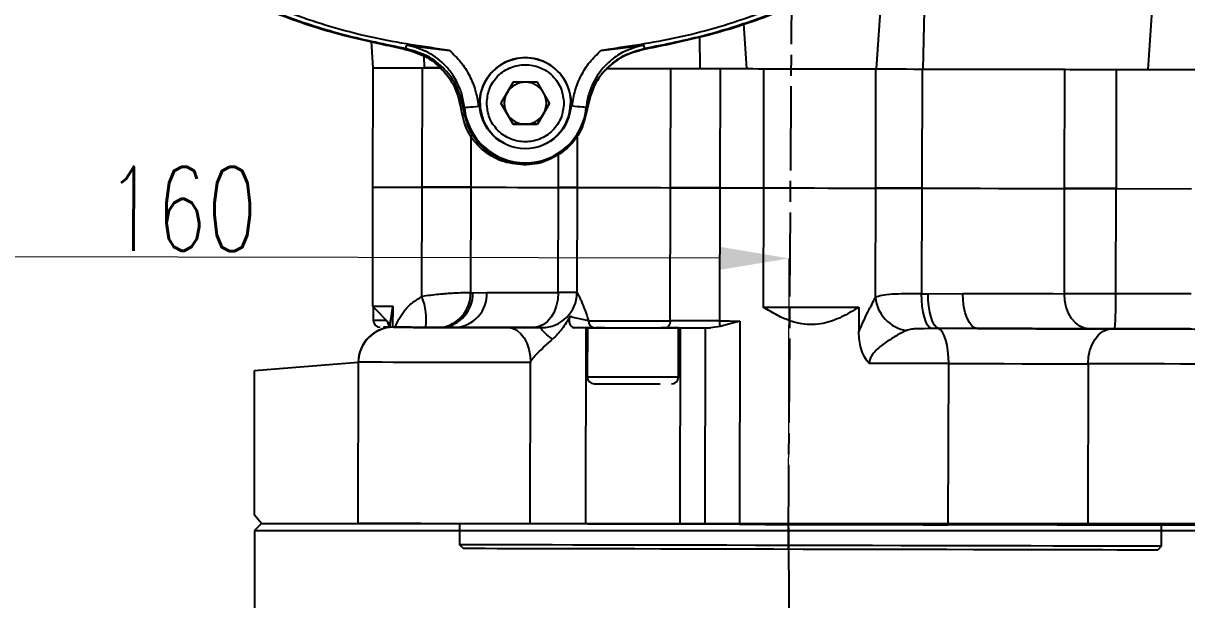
# Model space of a CAD drawing. Header units: millimetres. Extents: x 2016 to 4452, y 736 to 2459.
# Drawn here: x 2653.6 to 2819.4, y 2047.1 to 2129.3 of the extents above; entities that cross this region are included whole.
import ezdxf

# ---------------------------------------------------------------- set-up
doc = ezdxf.new("R2010")
doc.units = ezdxf.units.MM
doc.linetypes.add('AM_ISO08W050', pattern=[18, 12, -1.5, 3, -1.5])
doc.layers.add('AM_5', color=3, linetype='Continuous', lineweight=25)
doc.layers.add('AM_7', color=4, linetype='AM_ISO08W050', lineweight=25)
doc.styles.add('SLDTEXTSTYLE1', font='txt.shx', dxfattribs={"width": 0.7, "bigfont": 'gbcbig.shx'})
doc.dimstyles.new('SLDDIMSTYLE12$0', dxfattribs={"dimtxt": 12, "dimasz": 10, "dimexe": 0, "dimexo": 0.0625, "dimgap": 0.875, "dimtad": 1, "dimdec": 1, "dimlfac": 1.8, "dimrnd": 1e-09, "dimzin": 12, "dimdsep": 46, "dimtxsty": 'SLDTEXTSTYLE1', "dimcen": 0.09, "dimdle": 8.16, "dimclrd": 3, "dimclre": 3, "dimadec": 0, "dimazin": 3, "dimtfac": 1, "dimtdec": 1, "dimtofl": 0, "dimtmove": 0, "dimatfit": 3, "dimfxl": 0, "dimfrac": 2, "dimtolj": 1, "dimlwd": 5, "dimlwe": 5, "dimarcsym": 0})

# ---------------------------------------------------------------- blocks, each defined once
blk = doc.blocks.new('*D70')
at = {"layer": 'AM_5', "color": 3, "lineweight": 5, "transparency": 16777216}
blk.add_line((2781.41, 2421.44), (2965.31, 2421.44), dxfattribs=at)
at = {"layer": 'AM_5', "color": 3, "linetype": 'Continuous', "lineweight": 5, "transparency": 16777216}
for p, q in [((2965.31, 2411.44), (2965.31, 2132.7)), ((2828.48, 2122.7), (2965.31, 2122.7))]:
    blk.add_line(p, q, dxfattribs=at)
at = {"layer": 'AM_5', "color": 3, "transparency": 16777216}
for points in [[(2963.64, 2411.44), (2966.97, 2411.44), (2965.31, 2421.44)], [(2963.64, 2132.7), (2966.97, 2132.7), (2965.31, 2122.7)]]:
    blk.add_solid(points, dxfattribs=at)
at = {"layer": 'Defpoints', "color": 0, "transparency": 16777216}
for p in [(2781.35, 2421.44), (2828.42, 2122.7), (2965.31, 2122.7)]:
    blk.add_point(p, dxfattribs=at)
at = {"layer": 'AM_5', "color": 0, "transparency": 16777216, "insert": (2958.43, 2272.07), "char_height": 12, "attachment_point": 5, "rotation": 90, "style": 'SLDTEXTSTYLE1'}
blk.add_mtext('\\A1;350', dxfattribs=at)
blk = doc.blocks.new('*D62')
at = {"layer": 'AM_5', "color": 3, "linetype": 'Continuous', "lineweight": 5, "transparency": 16777216}
for p, q in [((2603.92, 2123.12), (2603.86, 2096.13)), ((2752.73, 2095.81), (2613.86, 2096.1))]:
    blk.add_line(p, q, dxfattribs=at)
at = {"layer": 'AM_5', "color": 3, "lineweight": 5, "transparency": 16777216}
blk.add_line((2762.65, 2057.91), (2762.73, 2095.79), dxfattribs=at)
at = {"layer": 'AM_5', "color": 3, "transparency": 16777216}
for points in [[(2613.87, 2097.77), (2613.86, 2094.44), (2603.86, 2096.13)], [(2752.73, 2097.47), (2752.72, 2094.14), (2762.73, 2095.79)]]:
    blk.add_solid(points, dxfattribs=at)
at = {"layer": 'Defpoints', "color": 0, "transparency": 16777216}
for p in [(2603.92, 2123.18), (2603.86, 2096.13), (2762.65, 2057.84)]:
    blk.add_point(p, dxfattribs=at)
at = {"layer": 'AM_5', "color": 0, "transparency": 16777216, "insert": (2676.16, 2102.85), "char_height": 12, "attachment_point": 5, "rotation": 359.8775, "style": 'SLDTEXTSTYLE1'}
blk.add_mtext('\\A1;160', dxfattribs=at)

msp = doc.modelspace()

# ---------------------------------------------------------------- linework, layer by layer
at = {"color": 7, "linetype": 'Continuous', "lineweight": 25}
for p, q in [((2813.868, 2122.734), (2816.276, 2157.868)), ((2782.24, 2142.403), (2781.768, 2122.802)), ((2775.169, 2122.816), (2776.27, 2138.495)), ((2756.246, 2129.278), (2756.669, 2122.856)), ((2750.071, 2122.87), (2749.981, 2127.38)), ((2703.165, 2126.728), (2703.419, 2122.97)), ((2708.105, 2125.708), (2708.225, 2126.225)), ((2742.162, 2125.708), (2742.042, 2126.225)), ((2710.755, 2122.954), (2710.731, 2124.637)), ((2703.419, 2122.97), (2703.383, 2105.97)), ((2710.439, 2105.955), (2710.475, 2122.955)), ((2712.97, 2122.949), (2710.755, 2122.954)), ((2745.819, 2105.879), (2745.855, 2122.879)), ((2752.885, 2122.864), (2752.849, 2105.864)), ((2759.097, 2122.85), (2759.06, 2105.851)), ((2775.063, 2105.816), (2775.099, 2122.816)), ((2781.674, 2122.802), (2781.637, 2105.802)), ((2801.986, 2105.759), (2802.022, 2122.759)), ((2809.349, 2122.743), (2809.313, 2105.743)), ((2809.349, 2122.743), (2820.099, 2122.72)), ((2723.401, 2120.923), (2721.669, 2117.923)), ((2726.865, 2120.923), (2723.401, 2120.923)), ((2728.597, 2117.923), (2726.865, 2120.923)), ((2716.308, 2117.057), (2716.457, 2117.307)), ((2718.633, 2117.93), (2718.633, 2117.93)), ((2721.669, 2117.923), (2723.401, 2114.923)), ((2722.535, 2116.423), (2721.669, 2117.923)), ((2726.865, 2114.923), (2728.597, 2117.923)), ((2728.597, 2117.923), (2727.731, 2116.423)), ((2731.633, 2117.916), (2731.633, 2117.916)), ((2733.959, 2117.057), (2733.81, 2117.307)), ((2723.401, 2114.923), (2722.535, 2116.423)), ((2727.731, 2116.423), (2726.865, 2114.923)), ((2723.401, 2114.923), (2726.865, 2114.923)), ((2723.401, 2114.923), (2723.401, 2114.923)), ((2725.133, 2114.923), (2723.401, 2114.923)), ((2726.865, 2114.923), (2725.133, 2114.923)), ((2726.865, 2114.923), (2726.865, 2114.923)), ((2717.393, 2113.366), (2717.377, 2105.94)), ((2732.542, 2113.405), (2732.526, 2105.907)), ((2729.861, 2105.913), (2729.872, 2110.774)), ((2703.383, 2105.97), (2703.347, 2088.97)), ((2710.406, 2090.346), (2710.439, 2105.955)), ((2717.377, 2105.94), (2717.345, 2090.89)), ((2729.829, 2090.913), (2729.861, 2105.913)), ((2729.861, 2105.913), (2729.869, 2105.913)), ((2732.526, 2105.907), (2732.494, 2090.907)), ((2745.778, 2086.879), (2745.819, 2105.879)), ((2752.849, 2105.864), (2752.809, 2086.864)), ((2759.06, 2105.851), (2759.024, 2088.851)), ((2775.03, 2090.208), (2775.063, 2105.816)), ((2781.637, 2105.802), (2781.605, 2090.752)), ((2801.954, 2090.759), (2801.986, 2105.759)), ((2809.281, 2090.743), (2809.313, 2105.743)), ((2809.313, 2105.743), (2820.063, 2105.72)), ((2717.345, 2090.89), (2717.658, 2090.889)), ((2717.658, 2090.889), (2719.665, 2090.935)), ((2781.605, 2090.752), (2782.538, 2090.75)), ((2782.538, 2090.75), (2787.48, 2090.79)), ((2820.031, 2090.72), (2809.281, 2090.743)), ((2703.347, 2088.97), (2705.841, 2086.465)), ((2706.236, 2088.964), (2706.229, 2085.962)), ((2703.468, 2088.848), (2703.464, 2086.97)), ((2772.669, 2088.821), (2772.661, 2085.294)), ((2704.962, 2085.967), (2704.961, 2085.772)), ((2705.842, 2086.605), (2705.84, 2085.939)), ((2715.126, 2085.945), (2715.119, 2085.945)), ((2716.058, 2085.943), (2715.462, 2085.944)), ((2726.291, 2085.921), (2726.287, 2085.921)), ((2727.487, 2085.918), (2727.487, 2085.918)), ((2727.488, 2085.918), (2727.487, 2085.918)), ((2733.759, 2085.905), (2733.699, 2057.905)), ((2733.983, 2085.904), (2733.968, 2078.904)), ((2734.936, 2085.902), (2735.533, 2085.901)), ((2735.887, 2085.9), (2735.128, 2085.902)), ((2736.483, 2085.899), (2735.887, 2085.9)), ((2746.968, 2078.876), (2746.983, 2085.876)), ((2747.192, 2085.876), (2747.132, 2057.876)), ((2750.786, 2085.868), (2750.726, 2057.868)), ((2752.886, 2086.09), (2751.535, 2085.867)), ((2755.7, 2086.858), (2752.886, 2086.09)), ((2755.7, 2086.858), (2755.638, 2057.858)), ((2784, 2085.772), (2782.985, 2085.774)), ((2789.59, 2085.785), (2784, 2085.772)), ((2819.896, 2085.721), (2809.146, 2085.744)), ((2701.332, 2080.974), (2701.283, 2057.974)), ((2701.332, 2080.974), (2701.332, 2080.974)), ((2725.824, 2057.921), (2725.873, 2080.921)), ((2785.413, 2057.794), (2785.462, 2080.794)), ((2805.332, 2080.752), (2805.283, 2057.752)), ((2687.524, 2057.989), (2686.524, 2056.989)), ((2687.524, 2057.989), (2842.524, 2057.989)), ((2715.78, 2057.943), (2715.774, 2054.943)), ((2733.699, 2057.905), (2725.824, 2057.921)), ((2750.726, 2057.868), (2747.132, 2057.876)), ((2815.774, 2054.729), (2815.78, 2057.729)), ((2686.524, 2056.989), (2686.524, 2028.989)), ((2686.524, 2056.989), (2820.532, 2056.989)), ((2715.774, 2054.943), (2716.273, 2054.442)), ((2815.273, 2054.231), (2815.774, 2054.729))]:
    msp.add_line(p, q, dxfattribs=at)
at = {"linetype": 'ByBlock'}
for p, q in [((2686.524, 2079.822), (2701.332, 2080.974)), ((2686.524, 2059.157), (2686.524, 2079.822)), ((2687.524, 2057.989), (2686.524, 2059.157))]:
    msp.add_line(p, q, dxfattribs=at)
at = {"color": 7, "linetype": 'Continuous', "lineweight": 25, "flags": 128}
for points in [[(2703.419, 2122.97), (2703.428, 2122.97), (2703.726, 2122.969), (2704.432, 2122.968), (2705.515, 2122.965), (2706.927, 2122.962), (2708.605, 2122.959), (2710.475, 2122.955)], [(2710.475, 2122.955), (2711.656, 2122.952), (2712.779, 2122.95), (2713.032, 2122.949)], [(2736.774, 2122.898), (2737.963, 2122.896), (2739.603, 2122.892), (2741.286, 2122.889), (2742.937, 2122.885), (2744.483, 2122.882), (2745.855, 2122.879)], [(2745.855, 2122.879), (2746.596, 2122.877), (2747.401, 2122.875), (2748.257, 2122.874), (2749.153, 2122.872), (2750.077, 2122.87), (2751.016, 2122.868), (2751.956, 2122.866), (2752.885, 2122.864)], [(2752.885, 2122.864), (2753.655, 2122.862), (2754.427, 2122.86), (2755.202, 2122.859), (2755.977, 2122.857), (2756.755, 2122.855), (2757.534, 2122.854), (2758.315, 2122.852), (2759.097, 2122.85)], [(2759.097, 2122.85), (2760.634, 2122.847), (2762.406, 2122.843), (2764.334, 2122.839), (2766.333, 2122.835), (2768.313, 2122.831), (2770.187, 2122.827), (2771.871, 2122.823), (2773.291, 2122.82), (2774.383, 2122.818), (2775.099, 2122.816)], [(2775.099, 2122.816), (2775.494, 2122.815), (2776.032, 2122.814), (2776.706, 2122.813), (2777.504, 2122.811), (2778.415, 2122.809), (2779.424, 2122.807), (2780.516, 2122.805), (2781.674, 2122.802)], [(2781.674, 2122.802), (2784.509, 2122.796), (2787.28, 2122.79), (2789.976, 2122.785), (2792.589, 2122.779), (2795.108, 2122.774), (2797.526, 2122.768), (2799.833, 2122.764), (2802.022, 2122.759)], [(2802.022, 2122.759), (2802.774, 2122.757), (2803.59, 2122.755), (2804.463, 2122.754), (2805.384, 2122.752), (2806.343, 2122.75), (2807.33, 2122.748), (2808.336, 2122.745), (2809.349, 2122.743)], [(2716.457, 2117.307), (2716.501, 2117.312), (2716.618, 2117.323), (2716.804, 2117.34), (2717.052, 2117.364), (2717.352, 2117.392), (2717.694, 2117.424), (2718.064, 2117.459), (2718.448, 2117.496)], [(2733.81, 2117.307), (2733.766, 2117.312), (2733.649, 2117.323), (2733.463, 2117.34), (2733.215, 2117.364), (2732.915, 2117.392), (2732.573, 2117.424), (2732.203, 2117.459), (2731.819, 2117.496)], [(2703.383, 2105.97), (2703.392, 2105.97), (2703.69, 2105.969), (2704.396, 2105.968), (2705.479, 2105.965), (2706.891, 2105.962), (2708.569, 2105.959), (2710.439, 2105.955)], [(2703.383, 2105.97), (2703.392, 2105.97), (2703.69, 2105.969), (2704.396, 2105.968), (2705.479, 2105.965), (2706.891, 2105.962), (2708.569, 2105.959), (2710.439, 2105.955)], [(2717.377, 2105.94), (2716.92, 2105.941), (2716.322, 2105.942), (2715.593, 2105.944), (2714.745, 2105.946), (2713.789, 2105.948), (2712.742, 2105.95), (2711.62, 2105.952), (2710.439, 2105.955)], [(2710.439, 2105.955), (2711.62, 2105.952), (2712.742, 2105.95), (2713.789, 2105.948), (2714.745, 2105.946), (2715.593, 2105.944), (2716.322, 2105.942), (2716.92, 2105.941), (2717.377, 2105.94)], [(2717.377, 2105.94), (2718.392, 2105.938), (2719.572, 2105.935), (2720.913, 2105.932), (2722.412, 2105.929), (2724.062, 2105.925), (2725.858, 2105.922), (2727.793, 2105.917), (2729.861, 2105.913)], [(2717.377, 2105.94), (2718.392, 2105.938), (2719.572, 2105.935), (2720.913, 2105.932), (2722.412, 2105.929), (2724.062, 2105.925), (2725.858, 2105.922), (2727.793, 2105.917), (2729.861, 2105.913)], [(2729.861, 2105.913), (2730.542, 2105.912), (2731.142, 2105.91), (2731.658, 2105.909), (2732.082, 2105.908), (2732.41, 2105.908), (2732.526, 2105.907)], [(2732.526, 2105.907), (2732.411, 2105.908), (2732.084, 2105.908), (2731.661, 2105.909), (2731.147, 2105.91), (2730.548, 2105.912), (2729.869, 2105.913)], [(2732.526, 2105.907), (2732.664, 2105.907), (2733.147, 2105.906), (2733.957, 2105.904), (2735.058, 2105.902), (2736.401, 2105.899), (2737.926, 2105.896), (2739.567, 2105.892), (2741.25, 2105.889), (2742.901, 2105.885), (2744.446, 2105.882), (2745.819, 2105.879)], [(2732.528, 2105.907), (2732.664, 2105.907), (2733.147, 2105.906), (2733.957, 2105.904), (2735.058, 2105.902), (2736.401, 2105.899), (2737.926, 2105.896), (2739.567, 2105.892), (2741.25, 2105.889), (2742.901, 2105.885), (2744.446, 2105.882), (2745.819, 2105.879)], [(2752.849, 2105.864), (2751.92, 2105.866), (2750.979, 2105.868), (2750.041, 2105.87), (2749.117, 2105.872), (2748.22, 2105.874), (2747.364, 2105.876), (2746.56, 2105.877), (2745.819, 2105.879)], [(2745.819, 2105.879), (2746.56, 2105.877), (2747.364, 2105.876), (2748.22, 2105.874), (2749.117, 2105.872), (2750.041, 2105.87), (2750.979, 2105.868), (2751.92, 2105.866), (2752.849, 2105.864)], [(2752.849, 2105.864), (2753.619, 2105.862), (2754.391, 2105.86), (2755.165, 2105.859), (2755.941, 2105.857), (2756.719, 2105.856), (2757.498, 2105.854), (2758.278, 2105.852), (2759.06, 2105.851)], [(2752.849, 2105.864), (2753.619, 2105.862), (2754.391, 2105.86), (2755.165, 2105.859), (2755.941, 2105.857), (2756.719, 2105.856), (2757.498, 2105.854), (2758.278, 2105.852), (2759.06, 2105.851)], [(2759.06, 2105.851), (2760.598, 2105.847), (2762.37, 2105.843), (2764.298, 2105.839), (2766.296, 2105.835), (2768.277, 2105.831), (2770.151, 2105.827), (2771.835, 2105.823), (2773.255, 2105.82), (2774.347, 2105.818), (2775.063, 2105.816)], [(2759.06, 2105.851), (2760.598, 2105.847), (2762.37, 2105.843), (2764.298, 2105.839), (2766.296, 2105.835), (2768.277, 2105.831), (2770.151, 2105.827), (2771.835, 2105.823), (2773.255, 2105.82), (2774.347, 2105.818), (2775.063, 2105.816)], [(2781.637, 2105.802), (2780.48, 2105.805), (2779.388, 2105.807), (2778.378, 2105.809), (2777.468, 2105.811), (2776.669, 2105.813), (2775.996, 2105.814), (2775.458, 2105.815), (2775.063, 2105.816)], [(2775.063, 2105.816), (2775.458, 2105.815), (2775.996, 2105.814), (2776.669, 2105.813), (2777.468, 2105.811), (2778.378, 2105.809), (2779.388, 2105.807), (2780.48, 2105.805), (2781.637, 2105.802)], [(2781.637, 2105.802), (2784.473, 2105.796), (2787.244, 2105.79), (2789.94, 2105.785), (2792.552, 2105.779), (2795.072, 2105.774), (2797.489, 2105.768), (2799.797, 2105.764), (2801.986, 2105.759)], [(2781.637, 2105.802), (2784.473, 2105.796), (2787.244, 2105.79), (2789.94, 2105.785), (2792.552, 2105.779), (2795.072, 2105.774), (2797.489, 2105.768), (2799.797, 2105.764), (2801.986, 2105.759)], [(2809.313, 2105.743), (2808.3, 2105.745), (2807.294, 2105.748), (2806.307, 2105.75), (2805.348, 2105.752), (2804.427, 2105.754), (2803.554, 2105.756), (2802.737, 2105.757), (2801.986, 2105.759)], [(2801.986, 2105.759), (2802.737, 2105.757), (2803.554, 2105.756), (2804.427, 2105.754), (2805.348, 2105.752), (2806.307, 2105.75), (2807.294, 2105.748), (2808.3, 2105.745), (2809.313, 2105.743)], [(2719.665, 2090.935), (2720.651, 2090.933), (2721.722, 2090.93), (2722.878, 2090.928), (2724.115, 2090.925), (2725.431, 2090.923), (2726.824, 2090.92), (2728.291, 2090.916), (2729.829, 2090.913)], [(2729.829, 2090.913), (2729.759, 2089.938), (2729.556, 2089), (2729.228, 2088.137), (2728.787, 2087.38), (2728.251, 2086.759), (2727.639, 2086.298), (2726.976, 2086.015), (2726.287, 2085.921)], [(2732.494, 2090.907), (2732.378, 2090.908), (2732.05, 2090.908), (2731.626, 2090.909), (2731.11, 2090.91), (2730.51, 2090.912), (2729.829, 2090.913)], [(2782.985, 2085.774), (2782.707, 2085.95), (2782.444, 2086.288), (2782.204, 2086.776), (2781.997, 2087.397), (2781.829, 2088.132), (2781.705, 2088.955), (2781.629, 2089.838), (2781.605, 2090.752)], [(2784, 2085.772), (2783.706, 2085.948), (2783.427, 2086.286), (2783.174, 2086.773), (2782.954, 2087.395), (2782.775, 2088.13), (2782.644, 2088.953), (2782.564, 2089.836), (2782.538, 2090.75)], [(2789.59, 2085.785), (2789.177, 2085.882), (2788.779, 2086.168), (2788.414, 2086.63), (2788.094, 2087.253), (2787.832, 2088.011), (2787.638, 2088.876), (2787.519, 2089.814), (2787.48, 2090.79)], [(2787.48, 2090.79), (2789.471, 2090.786), (2791.418, 2090.781), (2793.315, 2090.777), (2795.161, 2090.773), (2796.951, 2090.77), (2798.682, 2090.766), (2800.351, 2090.762), (2801.954, 2090.759)], [(2805.483, 2085.751), (2804.792, 2085.849), (2804.129, 2086.135), (2803.518, 2086.598), (2802.983, 2087.221), (2802.544, 2087.98), (2802.219, 2088.845), (2802.02, 2089.783), (2801.954, 2090.759)], [(2809.281, 2090.743), (2808.268, 2090.745), (2807.262, 2090.748), (2806.275, 2090.75), (2805.316, 2090.752), (2804.395, 2090.754), (2803.522, 2090.756), (2802.705, 2090.757), (2801.954, 2090.759)], [(2703.347, 2088.97), (2703.537, 2088.969), (2704.099, 2088.968), (2705.011, 2088.966), (2706.236, 2088.964)], [(2759.024, 2088.851), (2760.476, 2088.847), (2762.142, 2088.844), (2763.956, 2088.84), (2765.846, 2088.836), (2767.737, 2088.832), (2769.551, 2088.828), (2771.217, 2088.824), (2772.669, 2088.821)], [(2703.464, 2086.97), (2703.511, 2086.97), (2703.854, 2086.969), (2704.514, 2086.968), (2705.342, 2086.966)], [(2705.84, 2085.965), (2705.74, 2085.965), (2705.183, 2085.966), (2704.964, 2085.967), (2705.096, 2085.966), (2705.571, 2085.965), (2705.84, 2085.965)], [(2715.176, 2085.945), (2715.783, 2085.943), (2716.786, 2085.941), (2717.502, 2085.94), (2717.893, 2085.939), (2717.937, 2085.939), (2717.632, 2085.94), (2716.994, 2085.941), (2716.058, 2085.943)], [(2722.703, 2085.928), (2723.324, 2085.831), (2723.92, 2085.545), (2724.469, 2085.082), (2724.949, 2084.459), (2725.343, 2083.7), (2725.635, 2082.835), (2725.814, 2081.897), (2725.873, 2080.921)], [(2733.983, 2085.904), (2734.052, 2085.904), (2734.442, 2085.903), (2735.159, 2085.902), (2736.162, 2085.899), (2737.398, 2085.897), (2738.801, 2085.894), (2740.294, 2085.891), (2741.797, 2085.887), (2743.23, 2085.884), (2744.515, 2085.882), (2745.582, 2085.879), (2746.374, 2085.878), (2746.849, 2085.877), (2746.98, 2085.876), (2746.762, 2085.877), (2746.204, 2085.878), (2745.339, 2085.88), (2744.483, 2085.882)], [(2734.146, 2086.904), (2735.27, 2086.901), (2736.612, 2086.898), (2738.116, 2086.895), (2739.719, 2086.892), (2741.354, 2086.888), (2742.952, 2086.885), (2744.448, 2086.882), (2745.778, 2086.879)], [(2736.483, 2085.899), (2736.508, 2085.899), (2736.817, 2085.898), (2737.451, 2085.897), (2738.355, 2085.895), (2739.448, 2085.892), (2740.633, 2085.89), (2741.804, 2085.887), (2742.858, 2085.885), (2743.701, 2085.883), (2744.259, 2085.882), (2744.48, 2085.882), (2744.483, 2085.882)], [(2745.778, 2086.879), (2745.765, 2086.684), (2745.727, 2086.496), (2745.665, 2086.324), (2745.583, 2086.172), (2745.482, 2086.048), (2745.368, 2085.956), (2745.243, 2085.899), (2745.114, 2085.88)], [(2752.809, 2086.864), (2751.879, 2086.866), (2750.939, 2086.868), (2750, 2086.87), (2749.076, 2086.872), (2748.18, 2086.874), (2747.324, 2086.876), (2746.519, 2086.877), (2745.778, 2086.879)], [(2752.809, 2086.864), (2753.168, 2086.863), (2753.529, 2086.862), (2753.889, 2086.862), (2754.251, 2086.861), (2754.612, 2086.86), (2754.974, 2086.859), (2755.337, 2086.858), (2755.7, 2086.858)], [(2785.462, 2080.794), (2785.436, 2081.708), (2785.356, 2082.591), (2785.225, 2083.414), (2785.046, 2084.149), (2784.827, 2084.771), (2784.573, 2085.259), (2784.294, 2085.596), (2784, 2085.772)], [(2805.332, 2080.752), (2805.398, 2081.727), (2805.59, 2082.664), (2805.9, 2083.528), (2806.315, 2084.285), (2806.822, 2084.906), (2807.399, 2085.367), (2808.024, 2085.65), (2808.674, 2085.744)], [(2725.873, 2080.921), (2723.942, 2080.926), (2721.822, 2080.93), (2719.567, 2080.935), (2717.232, 2080.94), (2714.875, 2080.945), (2712.554, 2080.95), (2710.326, 2080.955), (2708.246, 2080.959), (2706.366, 2080.963), (2704.733, 2080.967), (2703.386, 2080.969), (2702.359, 2080.972), (2701.677, 2080.973), (2701.357, 2080.974), (2701.332, 2080.974)], [(2785.462, 2080.794), (2784.077, 2080.797), (2782.682, 2080.8), (2781.277, 2080.803), (2779.862, 2080.806), (2778.439, 2080.809), (2777.009, 2080.812), (2775.572, 2080.815), (2774.13, 2080.818)], [(2785.462, 2080.794), (2788.022, 2080.789), (2790.653, 2080.783), (2793.308, 2080.777), (2795.939, 2080.772), (2798.501, 2080.766), (2800.949, 2080.761), (2803.24, 2080.756), (2805.332, 2080.752)], [(2830.327, 2080.698), (2830.256, 2080.698), (2829.843, 2080.699), (2829.072, 2080.701), (2827.961, 2080.703), (2826.538, 2080.706), (2824.838, 2080.71), (2822.903, 2080.714), (2820.781, 2080.718), (2818.524, 2080.723), (2816.188, 2080.728), (2813.831, 2080.733), (2811.511, 2080.738), (2809.285, 2080.743), (2807.208, 2080.748), (2805.332, 2080.752)], [(2733.968, 2078.904), (2734.037, 2078.904), (2734.427, 2078.903), (2735.144, 2078.902), (2736.147, 2078.899), (2737.383, 2078.897), (2738.786, 2078.894), (2740.279, 2078.891), (2741.782, 2078.887), (2743.215, 2078.884), (2744.5, 2078.882), (2745.567, 2078.879), (2746.359, 2078.878), (2746.834, 2078.877), (2746.968, 2078.876)], [(2725.824, 2057.921), (2723.892, 2057.926), (2721.773, 2057.93), (2719.518, 2057.935), (2717.183, 2057.94), (2714.826, 2057.945), (2712.504, 2057.95), (2710.277, 2057.955), (2708.197, 2057.959), (2706.317, 2057.963), (2704.684, 2057.967), (2703.337, 2057.97), (2702.31, 2057.972), (2701.628, 2057.973), (2701.308, 2057.974), (2701.283, 2057.974)], [(2747.132, 2057.876), (2746.75, 2057.877), (2745.989, 2057.878), (2744.895, 2057.881), (2743.533, 2057.884), (2741.985, 2057.887), (2740.343, 2057.89), (2738.706, 2057.894), (2737.172, 2057.897), (2735.833, 2057.9), (2734.769, 2057.902), (2734.043, 2057.904), (2733.699, 2057.905)], [(2755.638, 2057.858), (2754.963, 2057.859), (2754.3, 2057.861), (2753.651, 2057.862), (2753.019, 2057.863), (2752.408, 2057.865), (2751.821, 2057.866), (2751.259, 2057.867), (2750.726, 2057.868)], [(2755.638, 2057.858), (2759.375, 2057.85), (2763.138, 2057.842), (2766.911, 2057.834), (2770.679, 2057.826), (2774.429, 2057.818), (2778.144, 2057.81), (2781.81, 2057.802), (2785.413, 2057.794)], [(2805.283, 2057.752), (2803.191, 2057.756), (2800.9, 2057.761), (2798.452, 2057.766), (2795.89, 2057.772), (2793.258, 2057.777), (2790.604, 2057.783), (2787.973, 2057.789), (2785.413, 2057.794)], [(2830.278, 2057.698), (2830.207, 2057.698), (2829.794, 2057.699), (2829.023, 2057.701), (2827.912, 2057.703), (2826.489, 2057.706), (2824.789, 2057.71), (2822.854, 2057.714), (2820.732, 2057.719), (2818.475, 2057.723), (2816.139, 2057.728), (2813.782, 2057.733), (2811.462, 2057.738), (2809.236, 2057.743), (2807.159, 2057.748), (2805.283, 2057.752)], [(2815.774, 2054.729), (2815.705, 2054.73), (2815.311, 2054.73), (2814.57, 2054.732), (2813.486, 2054.734), (2812.067, 2054.737), (2810.324, 2054.741), (2808.268, 2054.745), (2805.915, 2054.75), (2803.279, 2054.756), (2800.381, 2054.762), (2797.24, 2054.769), (2793.878, 2054.776), (2790.319, 2054.784), (2786.588, 2054.792), (2782.711, 2054.8), (2778.715, 2054.808), (2774.628, 2054.817), (2770.479, 2054.826), (2766.297, 2054.835), (2762.112, 2054.844), (2757.952, 2054.853), (2753.847, 2054.862), (2749.826, 2054.87), (2745.916, 2054.879), (2742.146, 2054.887), (2738.542, 2054.894), (2735.129, 2054.902), (2731.93, 2054.909), (2728.969, 2054.915), (2726.266, 2054.921), (2723.84, 2054.926), (2721.709, 2054.93), (2719.886, 2054.934), (2718.385, 2054.938), (2717.217, 2054.94), (2716.389, 2054.942), (2715.908, 2054.943), (2715.774, 2054.943)], [(2716.273, 2054.442), (2716.284, 2054.442), (2716.551, 2054.442), (2717.173, 2054.44), (2718.146, 2054.438), (2719.461, 2054.435), (2721.11, 2054.432), (2723.081, 2054.428), (2725.359, 2054.423), (2727.929, 2054.417), (2730.771, 2054.411), (2733.865, 2054.404), (2737.19, 2054.397), (2740.72, 2054.39), (2744.431, 2054.382), (2748.295, 2054.373), (2752.286, 2054.365), (2756.374, 2054.356), (2760.529, 2054.347), (2764.722, 2054.338), (2768.923, 2054.329), (2773.101, 2054.32), (2777.226, 2054.312), (2781.269, 2054.303), (2785.2, 2054.295), (2788.991, 2054.286), (2792.615, 2054.279), (2796.045, 2054.271), (2799.257, 2054.265), (2802.228, 2054.258), (2804.937, 2054.252), (2807.363, 2054.247), (2809.489, 2054.243), (2811.301, 2054.239), (2812.785, 2054.236), (2813.929, 2054.233), (2814.727, 2054.232), (2815.172, 2054.231), (2815.273, 2054.231)]]:
    msp.add_lwpolyline(points, dxfattribs=at)
at = {"color": 7, "linetype": 'Continuous', "lineweight": 25}
msp.add_circle((2725.133, 2117.923), 6.5, dxfattribs=at)
for centre, radius, start, end in [((2725.133, 2117.923), 6.5, 359.93876, 180), ((2725.133, 2117.923), 3, 90, 150), ((2725.133, 2117.923), 3, 30, 90), ((2725.133, 2117.923), 3, 150, 210), ((2725.133, 2117.923), 3, 330, 30), ((2725.133, 2118.128), 8.715, 185.40246, 354.59754), ((2725.133, 2117.923), 6.44, 179.93876, 359.93876), ((2725.133, 2117.923), 3, 210, 270), ((2725.133, 2117.923), 3, 270, 330), ((2712.434, 2090.797), 4.912, 277.26115, 1.08356), ((2712.757, 2090.784), 4.902, 277.47784, 1.23352), ((2714.888, 2090.72), 4.782, 272.85392, 2.57258), ((2727.494, 2090.918), 5, 269.87751, 359.87751), ((2727.497, 2090.917), 4.999, 269.88745, 359.88744), ((2732.501, 2093.299), 2.392, 269.82061, 269.88705), ((2758.807, 2089.602), 50.487, 355.6169, 1.29537), ((2701.865, 2087.069), 9.148, 352.43919, 20.99236), ((2780.302, 2090.73), 5.298, 185.65517, 260.63287), ((2706.332, 2080.963), 5, 89.87751, 179.87751), ((2706.332, 2080.964), 5, 105.91096, 179.87751), ((2704.464, 2086.968), 1, 179.87751, 269.87751), ((2706.52, 2086.898), 1.051, 183.37387, 229.71634), ((2735.055, 2086.809), 0.915, 174.04025, 262.50401), ((2756.053, 2086.8), 3.245, 178.86815, 192.63218), ((2734.968, 2078.902), 1, 179.87751, 269.87751), ((2745.968, 2078.878), 1, 269.87751, 359.87751)]:
    msp.add_arc(centre, radius, start, end, dxfattribs=at)
for points in [[(2714.344, 2125.454), (2710.692, 2125.978), (2703.389, 2127.026), (2692.746, 2130.146), (2682.503, 2134.354), (2672.802, 2139.709), (2663.763, 2146.114), (2655.501, 2153.495), (2648.12, 2161.757), (2641.715, 2170.797), (2636.36, 2180.497), (2632.152, 2190.74), (2629.032, 2201.383), (2627.984, 2208.687), (2627.46, 2212.338)], [(2822.807, 2212.338), (2822.283, 2208.687), (2821.235, 2201.383), (2818.115, 2190.74), (2813.907, 2180.497), (2808.552, 2170.797), (2802.147, 2161.757), (2794.766, 2153.495), (2786.504, 2146.114), (2777.465, 2139.709), (2767.764, 2134.354), (2757.521, 2130.146), (2746.878, 2127.026), (2739.575, 2125.978), (2735.923, 2125.454)], [(2707.801, 2125.657), (2704.507, 2126.343), (2697.919, 2127.716), (2688.367, 2131.037), (2679.183, 2135.241), (2670.48, 2140.376), (2662.343, 2146.366), (2654.859, 2153.153), (2648.103, 2160.667), (2642.149, 2168.829), (2637.05, 2177.554), (2632.886, 2186.755), (2629.606, 2196.321), (2628.262, 2202.916), (2627.589, 2206.213)], [(2822.605, 2205.796), (2821.918, 2202.502), (2820.545, 2195.913), (2817.225, 2186.361), (2813.021, 2177.178), (2807.885, 2168.475), (2801.896, 2160.338), (2795.108, 2152.853), (2787.595, 2146.098), (2779.433, 2140.143), (2770.708, 2135.045), (2761.506, 2130.88), (2751.94, 2127.601), (2745.346, 2126.256), (2742.049, 2125.584)], [(2708.105, 2125.708), (2705.192, 2126.296), (2699.364, 2127.472), (2690.87, 2130.224), (2682.641, 2133.672), (2674.77, 2137.872), (2667.269, 2142.717), (2662.676, 2146.492), (2660.379, 2148.379)], [(2789.888, 2148.379), (2787.591, 2146.492), (2782.998, 2142.717), (2775.497, 2137.872), (2767.626, 2133.672), (2759.397, 2130.224), (2750.903, 2127.472), (2745.075, 2126.296), (2742.162, 2125.708)], [(2707.801, 2125.657), (2708.829, 2125.375), (2710.885, 2124.81), (2713.419, 2122.793), (2715.296, 2120.155), (2715.75, 2118.072), (2715.976, 2117.031)], [(2813.868, 2122.734), (2814.195, 2122.733), (2814.849, 2122.732), (2816.55, 2122.728), (2818.638, 2122.723), (2820.269, 2122.72), (2821.084, 2122.718)], [(2724.89, 2109.128), (2723.804, 2109.245), (2721.633, 2109.478), (2718.821, 2111.261), (2716.714, 2113.839), (2716.222, 2115.967), (2715.976, 2117.031)], [(2725.133, 2109.238), (2724.058, 2109.351), (2721.907, 2109.578), (2719.121, 2111.342), (2717.034, 2113.896), (2716.55, 2116.003), (2716.308, 2117.057)], [(2733.959, 2117.057), (2733.717, 2116.003), (2733.233, 2113.896), (2731.146, 2111.342), (2728.36, 2109.578), (2726.209, 2109.351), (2725.133, 2109.238)], [(2722.703, 2085.928), (2723.435, 2085.927), (2724.899, 2085.924), (2726.625, 2085.92), (2727.488, 2085.918)], [(2745.114, 2085.88), (2746.074, 2085.878), (2747.995, 2085.874), (2750.355, 2085.869), (2751.535, 2085.867)]]:
    msp.add_open_spline(points, degree=3, dxfattribs=at)
for points, knots in [([(2716.308, 2117.057), (2716.081, 2118.103), (2715.629, 2120.191), (2713.751, 2122.84), (2711.206, 2124.861), (2709.14, 2125.426), (2708.105, 2125.708)], [0, 0, 0, 0, 0.2500652, 0.4994456, 0.7493864, 1, 1, 1, 1]), ([(2708.225, 2126.225), (2709.196, 2126.088), (2711.129, 2125.815), (2713.276, 2125.574), (2714.344, 2125.454)], [0, 0, 0, 0, 0.5024427, 1, 1, 1, 1]), ([(2716.457, 2117.307), (2716.36, 2117.948), (2716.176, 2119.172), (2715.574, 2120.651), (2714.959, 2121.74), (2714.417, 2122.506), (2713.322, 2123.794), (2711.363, 2125.373), (2709.256, 2125.945), (2708.225, 2126.225)], [0, 0, 0, 0, 0.1490589, 0.284486, 0.365253, 0.4374072, 0.5004523, 0.7554674, 1, 1, 1, 1]), ([(2714.344, 2125.454), (2714.897, 2124.92), (2715.998, 2123.856), (2717.218, 2121.899), (2718.104, 2119.77), (2718.333, 2118.255), (2718.448, 2117.496)], [0, 0, 0, 0, 0.250755, 0.4999887, 0.7492331, 1, 1, 1, 1]), ([(2731.819, 2117.496), (2731.934, 2118.255), (2732.163, 2119.77), (2733.049, 2121.899), (2734.269, 2123.856), (2735.37, 2124.92), (2735.923, 2125.454)], [0, 0, 0, 0, 0.2507669, 0.5000113, 0.749245, 1, 1, 1, 1]), ([(2742.042, 2126.225), (2741.008, 2125.95), (2739.615, 2125.58), (2738.081, 2124.625), (2737.201, 2123.946), (2736.362, 2123.131), (2735.536, 2122.113), (2734.753, 2120.801), (2734.091, 2119.172), (2733.907, 2117.948), (2733.81, 2117.307)], [0, 0, 0, 0, 0.2442896, 0.3290361, 0.4144899, 0.500125, 0.5979924, 0.7157703, 0.8510724, 1, 1, 1, 1]), ([(2742.049, 2125.584), (2741.019, 2125.306), (2738.961, 2124.75), (2736.421, 2122.744), (2734.561, 2120.169), (2734.109, 2118.151), (2733.89, 2117.173)], [0, 0, 0, 0, 0.2537692, 0.5075384, 0.7613077, 1, 1, 1, 1]), ([(2742.162, 2125.708), (2741.129, 2125.427), (2739.067, 2124.866), (2736.523, 2122.847), (2734.642, 2120.198), (2734.187, 2118.105), (2733.959, 2117.057)], [0, 0, 0, 0, 0.2500466, 0.4994486, 0.7493959, 1, 1, 1, 1]), ([(2735.923, 2125.454), (2736.991, 2125.574), (2739.138, 2125.815), (2741.071, 2126.088), (2742.042, 2126.225)], [0, 0, 0, 0, 0.4975573, 1, 1, 1, 1]), ([(2719.633, 2117.923), (2719.707, 2118.614), (2719.82, 2119.679), (2720.505, 2120.959), (2721.215, 2121.839), (2722.096, 2122.554), (2723.377, 2123.218), (2725.133, 2123.555), (2726.889, 2123.218), (2728.17, 2122.554), (2729.051, 2121.839), (2729.761, 2120.959), (2730.447, 2119.679), (2730.56, 2118.614), (2730.633, 2117.923)], [0, 0, 0, 0, 0.1197284, 0.1841803, 0.25, 0.3158197, 0.3802716, 0.5, 0.6197284, 0.6841803, 0.75, 0.8158197, 0.8802716, 1, 1, 1, 1]), ([(2730.633, 2117.923), (2730.56, 2117.231), (2730.447, 2116.166), (2729.761, 2114.886), (2729.051, 2114.006), (2728.17, 2113.291), (2726.889, 2112.627), (2725.133, 2112.29), (2723.377, 2112.627), (2722.096, 2113.291), (2721.215, 2114.006), (2720.505, 2114.886), (2719.82, 2116.166), (2719.707, 2117.231), (2719.633, 2117.923)], [0, 0, 0, 0, 0.1197284, 0.1841803, 0.25, 0.3158197, 0.3802716, 0.5, 0.6197284, 0.6841803, 0.75, 0.8158197, 0.8802716, 1, 1, 1, 1]), ([(2729.306, 2110.442), (2728.905, 2110.171), (2727.6, 2109.289), (2725.999, 2109.194), (2724.89, 2109.128)], [0, 0, 0, 0, 0.3071913, 1, 1, 1, 1]), ([(2714.905, 2090.818), (2714.237, 2090.778), (2712.902, 2090.699), (2711.237, 2090.464), (2710.406, 2090.346)], [0, 0, 0, 0, 0.5005372, 1, 1, 1, 1]), ([(2717.345, 2090.89), (2717.028, 2090.888), (2716.442, 2090.886), (2715.388, 2090.839), (2714.905, 2090.818)], [0, 0, 0, 0, 0.5420141, 1, 1, 1, 1]), ([(2732.497, 2090.907), (2732.513, 2090.89), (2732.545, 2090.855), (2732.697, 2090.579), (2732.901, 2090.166), (2733.208, 2089.487), (2733.645, 2088.411), (2733.971, 2087.43), (2734.146, 2086.904)], [0, 0, 0, 0, 0.1244738, 0.250966, 0.3714749, 0.5001039, 0.7321774, 1, 1, 1, 1]), ([(2781.605, 2090.752), (2780.763, 2090.751), (2779.217, 2090.748), (2777.314, 2090.681), (2775.837, 2090.546), (2775.299, 2090.32), (2775.03, 2090.208)], [0, 0, 0, 0, 0.2724679, 0.5000458, 0.7503555, 1, 1, 1, 1]), ([(2706.236, 2088.964), (2706.154, 2088.493), (2705.989, 2087.54), (2705.852, 2086.542), (2705.858, 2086.588), (2705.86, 2086.605)], [0, 0, 0, 0, 0.3787431, 0.76741082, 1, 1, 1, 1]), ([(2706.512, 2085.924), (2706.914, 2086.73), (2707.561, 2088.025), (2708.963, 2089.47), (2709.925, 2090.055), (2710.406, 2090.346)], [0, 0, 0, 0, 0.452471, 0.7267188, 1, 1, 1, 1]), ([(2772.661, 2085.294), (2773.087, 2086.272), (2773.725, 2087.74), (2774.567, 2089.33), (2774.876, 2089.916), (2775.03, 2090.208)], [0, 0, 0, 0, 0.4999487, 0.7504157, 1, 1, 1, 1]), ([(2731.509, 2087.492), (2731.157, 2086.883), (2730.443, 2085.646), (2729.503, 2084.729), (2729.026, 2084.263)], [0, 0, 0, 0, 0.4918713, 1, 1, 1, 1]), ([(2731.509, 2087.492), (2731.467, 2087.396), (2731.383, 2087.206), (2731.354, 2086.869), (2731.404, 2086.542), (2731.531, 2086.254), (2731.723, 2086.038), (2731.932, 2085.924), (2732.07, 2085.913), (2732.125, 2085.908)], [0, 0, 0, 0, 0.1491203, 0.298298, 0.4463418, 0.5945522, 0.7447419, 0.8986734, 1, 1, 1, 1]), ([(2734.146, 2086.904), (2733.871, 2086.955), (2733.304, 2087.06), (2732.304, 2087.267), (2731.786, 2087.413), (2731.509, 2087.492)], [0, 0, 0, 0, 0.3043315, 0.6280366, 1, 1, 1, 1]), ([(2772.669, 2088.821), (2771.863, 2088.334), (2770.258, 2087.361), (2767.52, 2086.344), (2764.886, 2086.268), (2762.709, 2086.89), (2760.868, 2087.718), (2759.681, 2088.447), (2759.024, 2088.851)], [0, 0, 0, 0, 0.1923908, 0.3834722, 0.589159, 0.7155413, 0.8423238, 1, 1, 1, 1]), ([(2704.982, 2085.967), (2705.101, 2085.966), (2705.311, 2085.966), (2705.68, 2085.965), (2705.84, 2085.965)], [0, 0, 0, 0, 0.5637685, 1, 1, 1, 1]), ([(2708.886, 2085.958), (2708.519, 2085.959), (2707.764, 2085.96), (2706.956, 2085.962), (2706.435, 2085.963), (2706.281, 2085.963), (2706.506, 2085.963), (2707.089, 2085.962), (2707.972, 2085.96), (2709.095, 2085.957), (2710.445, 2085.954), (2712.032, 2085.951), (2713.832, 2085.947), (2715.76, 2085.943), (2717.71, 2085.939), (2719.571, 2085.935), (2721.268, 2085.931), (2722.234, 2085.929), (2722.703, 2085.928)], [0, 0, 0, 0, 0.058661, 0.1204931, 0.184636, 0.25, 0.315364, 0.3795069, 0.441339, 0.5, 0.558661, 0.6204931, 0.684636, 0.75, 0.815364, 0.8795069, 0.941339, 1, 1, 1, 1]), ([(2715.119, 2085.945), (2715.159, 2085.945), (2715.255, 2085.944), (2714.147, 2085.947), (2712.093, 2085.951), (2709.947, 2085.956), (2708.886, 2085.958)], [0, 0, 0, 0, 0.1934829, 0.4642415, 0.7350002, 1, 1, 1, 1]), ([(2726.287, 2085.921), (2724.806, 2085.924), (2721.843, 2085.93), (2718.089, 2085.938), (2716.113, 2085.942), (2715.126, 2085.945)], [0, 0, 0, 0, 0.3332327, 0.6667548, 1, 1, 1, 1]), ([(2727.439, 2085.918), (2727.426, 2085.918), (2727.323, 2085.918), (2726.953, 2085.919), (2726.51, 2085.92), (2726.291, 2085.921)], [0, 0, 0, 0, 0.0692046, 0.5394087, 1, 1, 1, 1]), ([(2729.026, 2084.263), (2728.744, 2084.473), (2728.183, 2084.893), (2727.688, 2085.385), (2727.468, 2085.666), (2727.361, 2085.87), (2727.437, 2085.899), (2727.488, 2085.918)], [0, 0, 0, 0, 0.2503114, 0.4998417, 0.6202194, 0.7507731, 1, 1, 1, 1]), ([(2734.936, 2085.902), (2734.769, 2085.902), (2734.44, 2085.903), (2733.87, 2085.904), (2733.267, 2085.906), (2732.612, 2085.907), (2732.29, 2085.908), (2732.125, 2085.908)], [0, 0, 0, 0, 0.1826536, 0.360866, 0.578026, 0.783693, 1, 1, 1, 1]), ([(2735.533, 2085.901), (2736.197, 2085.899), (2737.574, 2085.896), (2740.259, 2085.891), (2742.975, 2085.885), (2744.419, 2085.882), (2745.114, 2085.88)], [0, 0, 0, 0, 0.2408979, 0.5, 0.7591021, 1, 1, 1, 1]), ([(2782.985, 2085.774), (2782.316, 2085.771), (2781.312, 2085.766), (2780.111, 2085.7), (2779.663, 2085.568), (2779.44, 2085.503)], [0, 0, 0, 0, 0.5005553, 0.7509565, 1, 1, 1, 1]), ([(2805.483, 2085.751), (2803.899, 2085.755), (2800.729, 2085.761), (2795.384, 2085.773), (2791.521, 2085.781), (2789.59, 2085.785)], [0, 0, 0, 0, 0.33323265, 0.66675484, 1, 1, 1, 1]), ([(2789.59, 2085.785), (2791.296, 2085.782), (2794.744, 2085.774), (2799.836, 2085.763), (2804.633, 2085.753), (2807.337, 2085.747), (2808.674, 2085.744)], [0, 0, 0, 0, 0.2473128, 0.5, 0.7526872, 1, 1, 1, 1]), ([(2809.146, 2085.744), (2808.811, 2085.744), (2808.134, 2085.746), (2807.152, 2085.748), (2806.238, 2085.75), (2805.733, 2085.751), (2805.483, 2085.751)], [0, 0, 0, 0, 0.2474109, 0.5, 0.7525891, 1, 1, 1, 1]), ([(2808.674, 2085.744), (2809.13, 2085.743), (2810.066, 2085.741), (2811.733, 2085.738), (2813.574, 2085.734), (2815.52, 2085.73), (2817.458, 2085.726), (2819.283, 2085.722), (2820.906, 2085.718), (2822.302, 2085.715), (2823.48, 2085.713), (2824.426, 2085.711), (2825.082, 2085.709), (2825.384, 2085.709), (2825.308, 2085.709), (2824.861, 2085.71), (2824.119, 2085.711), (2823.402, 2085.713), (2823.054, 2085.714)], [0, 0, 0, 0, 0.05866097, 0.12049309, 0.184636, 0.25, 0.315364, 0.37950691, 0.44133903, 0.5, 0.55866097, 0.62049309, 0.684636, 0.75, 0.815364, 0.87950691, 0.94133903, 1, 1, 1, 1]), ([(2725.873, 2080.921), (2725.878, 2080.965), (2725.89, 2081.076), (2726.089, 2081.428), (2727.099, 2082.561), (2728.162, 2083.5), (2729.026, 2084.263)], [0, 0, 0, 0, 0.0236669, 0.0606293, 0.2359656, 1, 1, 1, 1]), ([(2774.13, 2080.818), (2773.888, 2081.12), (2773.385, 2081.749), (2772.793, 2083.269), (2772.714, 2084.492), (2772.661, 2085.294)], [0, 0, 0, 0, 0.2406414, 0.5017344, 1, 1, 1, 1]), ([(2779.44, 2085.503), (2779.017, 2085.294), (2778.171, 2084.875), (2776.626, 2083.925), (2775.31, 2082.946), (2774.508, 2082.014), (2774.183, 2081.36), (2774.147, 2080.992), (2774.13, 2080.818)], [0, 0, 0, 0, 0.2492008, 0.4991017, 0.7489308, 0.8742239, 0.9407402, 1, 1, 1, 1]), ([(2734.966, 2077.902), (2734.989, 2077.902), (2735.034, 2077.902), (2735.485, 2077.901), (2736.481, 2077.899), (2737.963, 2077.896), (2739.338, 2077.893), (2740.467, 2077.89), (2741.591, 2077.888), (2742.981, 2077.885), (2743.814, 2077.883), (2744.355, 2077.882)], [0, 0, 0, 0, 0.0877596, 0.1736954, 0.3333333, 0.4929712, 0.5789071, 0.6666667, 0.7544262, 0.8403621, 1, 1, 1, 1])]:
    msp.add_open_spline(points, degree=3, knots=knots, dxfattribs=at)
at = {"layer": 'AM_7'}
for p, q in [((2762.625, 2054.343), (2764.864, 2421.478)), ((2762.633, 2057.343), (2765.024, 1439.113))]:
    msp.add_line(p, q, dxfattribs=at)

# ---------------------------------------------------------------- dimensions: what is measured, and where the dimension line sits
at = {"layer": 'AM_5'}
dim = msp.add_linear_dim(base=(2965.307, 2122.703), p1=(2781.351, 2421.443), p2=(2828.419, 2122.703), angle=90, text='350', dimstyle='SLDDIMSTYLE12$0', override={"dimlfac": 1, "dimpost": ''}, dxfattribs=at)
dim.commit()
dim.dimension.update_dxf_attribs({"geometry": '*D70', "text_midpoint": (2958.432, 2272.073)})
dim = msp.add_linear_dim(base=(2603.862, 2096.125), p1=(2762.647, 2057.843), p2=(2603.92, 2123.182), angle=179.87749, text='160', dimstyle='SLDDIMSTYLE12$0', override={"dimlfac": 1}, dxfattribs=at)
dim.commit()
dim.dimension.update_dxf_attribs({"geometry": '*D62', "text_midpoint": (2676.143, 2095.971), "dimtype": 160})

doc.saveas('drawing.dxf')
